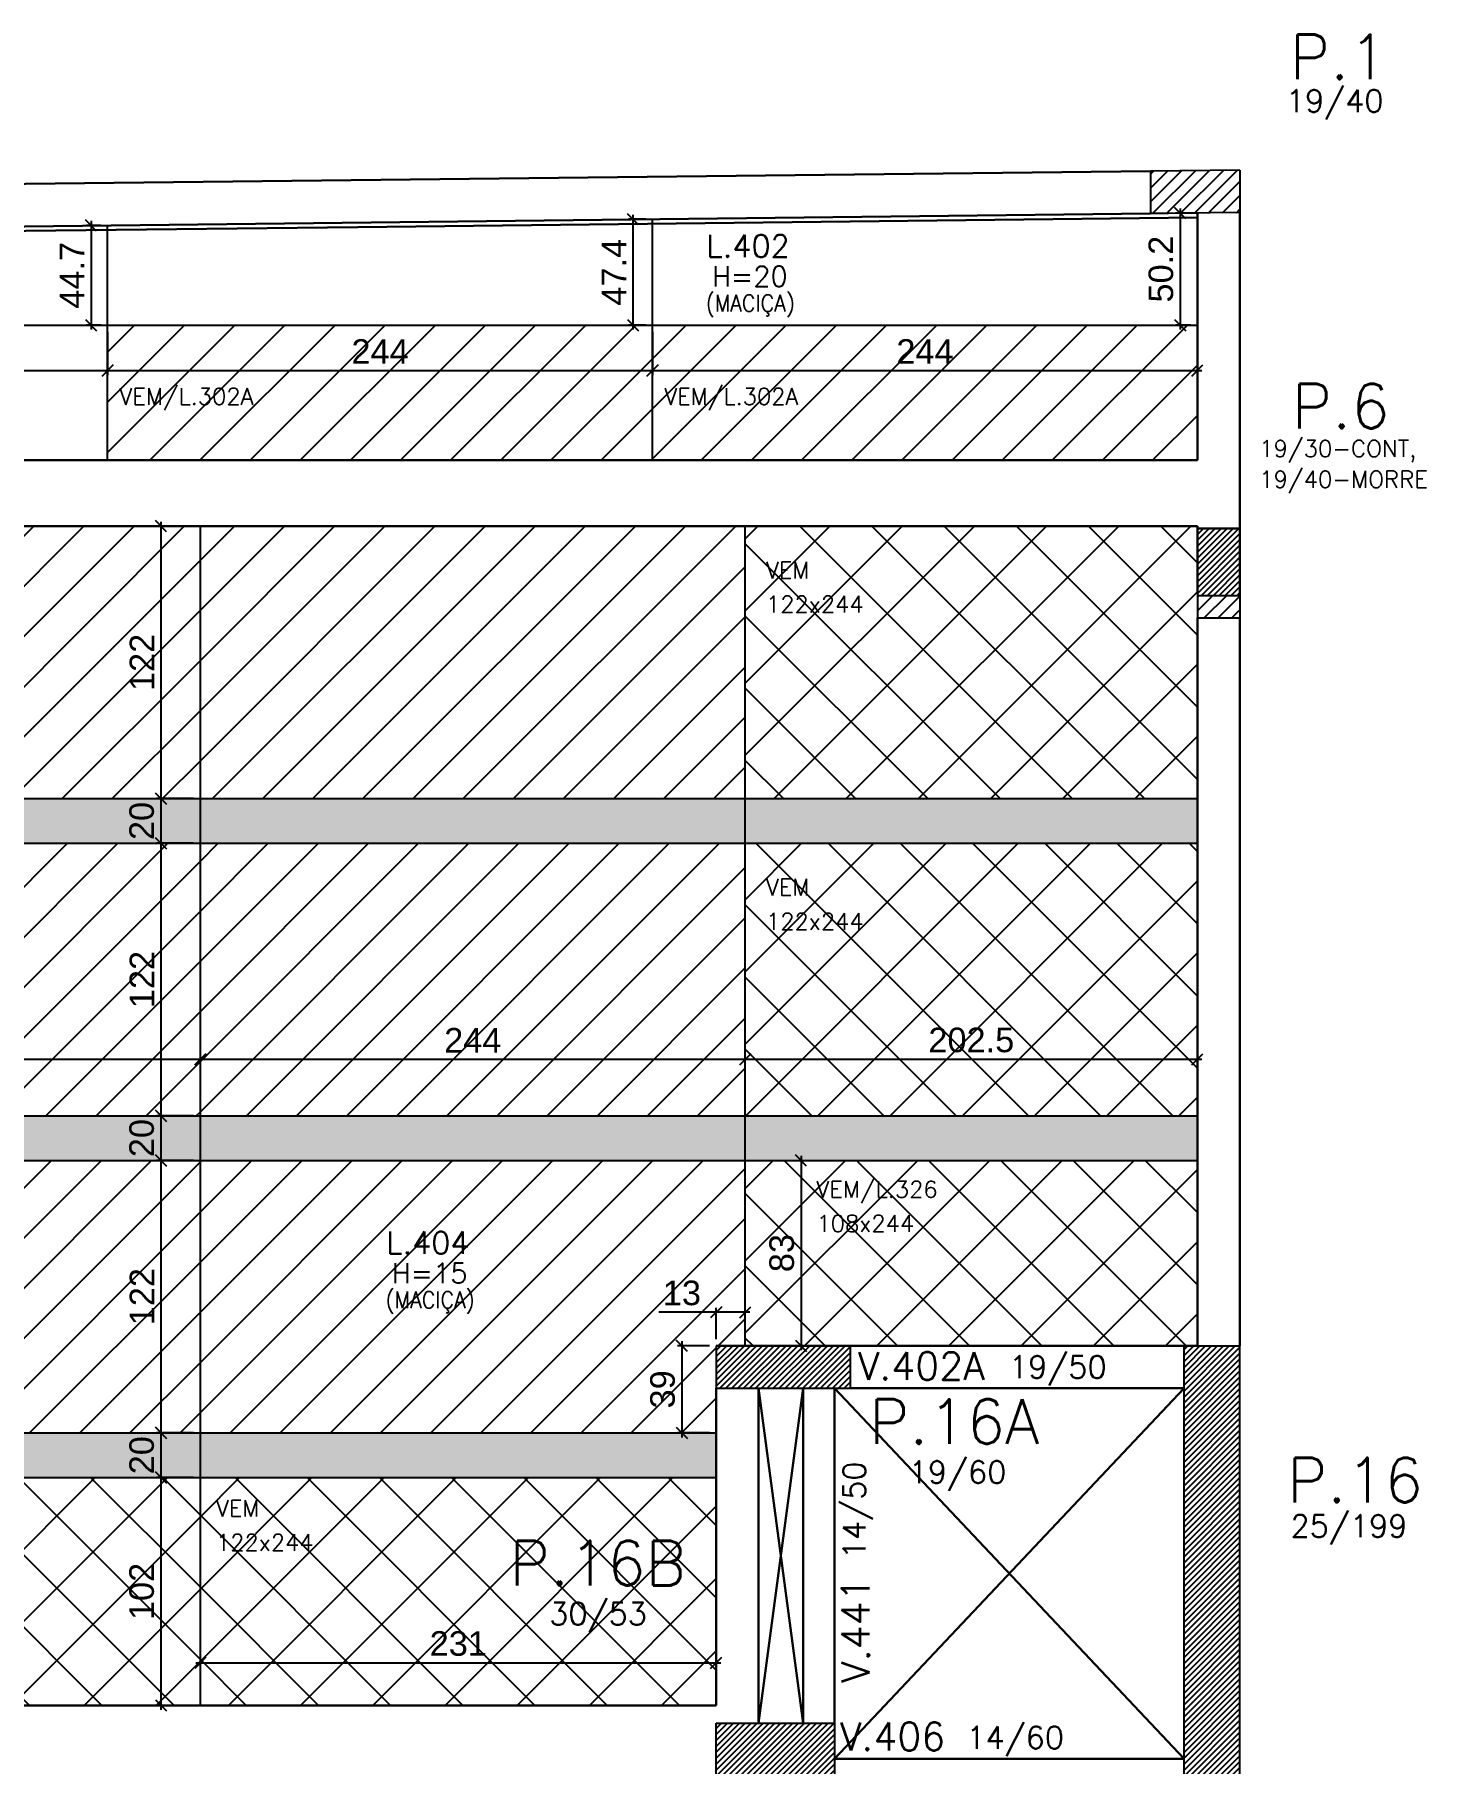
# Model space of a CAD drawing. Extents: x 534 to 8035, y 2354 to 7562.
# Drawn here: x 5276 to 5899, y 5822 to 6596 of the extents above; entities that cross this region are included whole.
import ezdxf

# ---------------------------------------------------------------- set-up
doc = ezdxf.new("R2010")
doc.units = 0
doc.layers.get('0').update_dxf_attribs({"color": 9, "linetype": 'CONTINUOUS'})
doc.layers.get('DEFPOINTS').update_dxf_attribs({"linetype": 'CONTINUOUS'})
for name, color, linetype in [('COTA', 241, 'CONTINUOUS'), ('FO-HACHURA_PILAR-CONT', 252, 'CONTINUOUS'), ('FO-HACHURA_PILAR-MORRE', 252, 'CONTINUOUS'), ('FO-TEXTO-LAJES', 152, 'CONTINUOUS'), ('FO-TEXTO-VIGAS', 3, 'CONTINUOUS'), ('P-C', 1, 'CONTINUOUS'), ('P-M', 7, 'CONTINUOUS'), ('Painéis', 200, 'CONTINUOUS'), ('Reaproveitamento', 251, 'CONTINUOUS'), ('TIRAS REESCORAMENTO', 252, 'CONTINUOUS')]:
    doc.layers.add(name, color=color, linetype=linetype)
for name, color, linetype, lineweight in [('FO-Textos dos pilares', 3, 'CONTINUOUS', 20), ('FO-Vigas', 2, 'CONTINUOUS', 30), ('SEM LAJE', 8, 'CONTINUOUS', 30)]:
    doc.layers.add(name, color=color, linetype=linetype, lineweight=lineweight)
doc.styles.add('ARIAL', font='arial.ttf')
doc.styles.add('ROMANS', font='romans.shx')
doc.dimstyles.new('COTA LAJE', dxfattribs={"dimtxt": 11, "dimasz": 5, "dimexe": 2, "dimexo": 3, "dimgap": 3, "dimtad": 3, "dimdec": 1, "dimzin": 12, "dimdsep": 46, "dimtxsty": 'ARIAL', "dimblk": 'OBLIQUE', "dimcen": 10, "dimdle": 2, "dimclrd": 5, "dimclre": 5, "dimclrt": 2, "dimadec": 0, "dimazin": 3, "dimtfac": 1, "dimtdec": 1, "dimtmove": 0, "dimatfit": 3, "dimldrblk": 'OBLIQUE', "dimfxl": 1, "dimlwd": -1, "dimlwe": -1, "dimarcsym": 1})
pattern_1 = [(45, (-15397.861, 11884.219), (-3.0935922, 3.0935922), [])]
pattern_2 = [(45, (-8810.7764, 11884.2188), (-1.32582521, 1.32582521), [])]

# ---------------------------------------------------------------- blocks, each defined once
blk = doc.blocks.new('_Oblique')
at = {"color": 0, "linetype": 'ByBlock', "lineweight": -2}
blk.add_line((-0.5, -0.5), (0.5, 0.5), dxfattribs=at)
blk = doc.blocks.new('*D100')
at = {"layer": 'COTA', "color": 5, "linetype": 'Continuous', "transparency": 16777216}
for p, q in [((5106.07, 6114.57), (5106.07, 6138.85)), ((5350.07, 6114.57), (5350.07, 6138.85)), ((5104.07, 6136.85), (5352.07, 6136.85))]:
    blk.add_line(p, q, dxfattribs=at)
at = {"layer": 'DEFPOINTS', "color": 0, "linetype": 'Continuous', "transparency": 16777216}
for p in [(5350.07, 6136.85), (5106.07, 6111.57), (5350.07, 6111.57)]:
    blk.add_point(p, dxfattribs=at)
at = {"layer": 'COTA', "color": 5, "linetype": 'Continuous', "transparency": 16777216, "xscale": 5, "yscale": 5, "zscale": 5, "rotation": 180}
blk.add_blockref('_Oblique', (5106.07, 6136.85), dxfattribs=at)
at = {"layer": 'COTA', "color": 5, "linetype": 'Continuous', "transparency": 16777216, "xscale": 5, "yscale": 5, "zscale": 5}
blk.add_blockref('_Oblique', (5350.07, 6136.85), dxfattribs=at)
at = {"layer": 'COTA', "color": 2, "linetype": 'Continuous', "transparency": 16777216, "insert": (5228.07, 6145.37), "char_height": 11, "attachment_point": 5, "style": 'ARIAL'}
blk.add_mtext('244', dxfattribs=at)
blk = doc.blocks.new('*D101')
at = {"layer": 'COTA', "color": 5, "linetype": 'Continuous', "transparency": 16777216}
for p, q in [((5350.07, 6114.57), (5350.07, 6138.85)), ((5594.07, 6114.57), (5594.07, 6138.85)), ((5348.07, 6136.85), (5596.07, 6136.85))]:
    blk.add_line(p, q, dxfattribs=at)
at = {"layer": 'DEFPOINTS', "color": 0, "linetype": 'Continuous', "transparency": 16777216}
for p in [(5594.07, 6136.85), (5350.07, 6111.57), (5594.07, 6111.57)]:
    blk.add_point(p, dxfattribs=at)
at = {"layer": 'COTA', "color": 5, "linetype": 'Continuous', "transparency": 16777216, "xscale": 5, "yscale": 5, "zscale": 5, "rotation": 180}
blk.add_blockref('_Oblique', (5350.07, 6136.85), dxfattribs=at)
at = {"layer": 'COTA', "color": 5, "linetype": 'Continuous', "transparency": 16777216, "xscale": 5, "yscale": 5, "zscale": 5}
blk.add_blockref('_Oblique', (5594.07, 6136.85), dxfattribs=at)
at = {"layer": 'COTA', "color": 2, "linetype": 'Continuous', "transparency": 16777216, "insert": (5472.07, 6145.37), "char_height": 11, "attachment_point": 5, "style": 'ARIAL'}
blk.add_mtext('244', dxfattribs=at)
blk = doc.blocks.new('*D102')
at = {"layer": 'COTA', "color": 5, "linetype": 'Continuous', "transparency": 16777216}
for p, q in [((5594.07, 6114.57), (5594.07, 6138.85)), ((5796.54, 6114.57), (5796.54, 6138.85)), ((5592.07, 6136.85), (5798.54, 6136.85))]:
    blk.add_line(p, q, dxfattribs=at)
at = {"layer": 'DEFPOINTS', "color": 0, "linetype": 'Continuous', "transparency": 16777216}
for p in [(5796.54, 6136.85), (5594.07, 6111.57), (5796.54, 6111.57)]:
    blk.add_point(p, dxfattribs=at)
at = {"layer": 'COTA', "color": 5, "linetype": 'Continuous', "transparency": 16777216, "xscale": 5, "yscale": 5, "zscale": 5, "rotation": 180}
blk.add_blockref('_Oblique', (5594.07, 6136.85), dxfattribs=at)
at = {"layer": 'COTA', "color": 5, "linetype": 'Continuous', "transparency": 16777216, "xscale": 5, "yscale": 5, "zscale": 5}
blk.add_blockref('_Oblique', (5796.54, 6136.85), dxfattribs=at)
at = {"layer": 'COTA', "color": 2, "linetype": 'Continuous', "transparency": 16777216, "insert": (5695.3, 6145.46), "char_height": 11, "attachment_point": 5, "style": 'ARIAL'}
blk.add_mtext('202.5', dxfattribs=at)
blk = doc.blocks.new('*D103')
at = {"layer": 'COTA', "color": 5, "linetype": 'Continuous', "transparency": 16777216}
for p, q in [((5347.07, 6375.57), (5330.44, 6375.57)), ((5332.44, 6377.57), (5332.44, 6251.57)), ((5347.07, 6253.57), (5330.44, 6253.57))]:
    blk.add_line(p, q, dxfattribs=at)
at = {"layer": 'DEFPOINTS', "color": 0, "linetype": 'Continuous', "transparency": 16777216}
for p in [(5350.07, 6375.57), (5332.44, 6253.57), (5350.07, 6253.57)]:
    blk.add_point(p, dxfattribs=at)
at = {"layer": 'COTA', "color": 5, "linetype": 'Continuous', "transparency": 16777216, "xscale": 5, "yscale": 5, "zscale": 5}
for p, rotation in [((5332.44, 6375.57), 90), ((5332.44, 6253.57), 270)]:
    blk.add_blockref('_Oblique', p, dxfattribs=dict(at, rotation=rotation))
at = {"layer": 'COTA', "color": 2, "linetype": 'Continuous', "transparency": 16777216, "insert": (5323.92, 6314.57), "char_height": 11, "attachment_point": 5, "rotation": 90, "style": 'ARIAL'}
blk.add_mtext('122', dxfattribs=at)
blk = doc.blocks.new('*D104')
at = {"layer": 'COTA', "color": 5, "linetype": 'Continuous', "transparency": 16777216}
for p, q in [((5332.44, 6255.57), (5332.44, 6231.57)), ((5347.07, 6253.57), (5330.44, 6253.57)), ((5347.07, 6233.57), (5330.44, 6233.57))]:
    blk.add_line(p, q, dxfattribs=at)
at = {"layer": 'DEFPOINTS', "color": 0, "linetype": 'Continuous', "transparency": 16777216}
for p in [(5350.07, 6253.57), (5332.44, 6233.57), (5350.07, 6233.57)]:
    blk.add_point(p, dxfattribs=at)
at = {"layer": 'COTA', "color": 5, "linetype": 'Continuous', "transparency": 16777216, "xscale": 5, "yscale": 5, "zscale": 5}
for p, rotation in [((5332.44, 6253.57), 90), ((5332.44, 6233.57), 270)]:
    blk.add_blockref('_Oblique', p, dxfattribs=dict(at, rotation=rotation))
at = {"layer": 'COTA', "color": 2, "linetype": 'Continuous', "transparency": 16777216, "insert": (5323.83, 6243.57), "char_height": 11, "attachment_point": 5, "rotation": 90, "style": 'ARIAL'}
blk.add_mtext('20', dxfattribs=at)
blk = doc.blocks.new('*D105')
at = {"layer": 'COTA', "color": 5, "linetype": 'Continuous', "transparency": 16777216}
for p, q in [((5347.07, 6233.57), (5330.44, 6233.57)), ((5332.44, 6235.57), (5332.44, 6109.57)), ((5347.07, 6111.57), (5330.44, 6111.57))]:
    blk.add_line(p, q, dxfattribs=at)
at = {"layer": 'DEFPOINTS', "color": 0, "linetype": 'Continuous', "transparency": 16777216}
for p in [(5350.07, 6233.57), (5332.44, 6111.57), (5350.07, 6111.57)]:
    blk.add_point(p, dxfattribs=at)
at = {"layer": 'COTA', "color": 5, "linetype": 'Continuous', "transparency": 16777216, "xscale": 5, "yscale": 5, "zscale": 5}
for p, rotation in [((5332.44, 6233.57), 90), ((5332.44, 6111.57), 270)]:
    blk.add_blockref('_Oblique', p, dxfattribs=dict(at, rotation=rotation))
at = {"layer": 'COTA', "color": 2, "linetype": 'Continuous', "transparency": 16777216, "insert": (5323.92, 6172.57), "char_height": 11, "attachment_point": 5, "rotation": 90, "style": 'ARIAL'}
blk.add_mtext('122', dxfattribs=at)
blk = doc.blocks.new('*D106')
at = {"layer": 'COTA', "color": 5, "linetype": 'Continuous', "transparency": 16777216}
for p, q in [((5347.07, 6111.57), (5330.44, 6111.57)), ((5332.44, 6113.57), (5332.44, 6089.57)), ((5347.07, 6091.57), (5330.44, 6091.57))]:
    blk.add_line(p, q, dxfattribs=at)
at = {"layer": 'DEFPOINTS', "color": 0, "linetype": 'Continuous', "transparency": 16777216}
for p in [(5350.07, 6111.57), (5332.44, 6091.57), (5350.07, 6091.57)]:
    blk.add_point(p, dxfattribs=at)
at = {"layer": 'COTA', "color": 5, "linetype": 'Continuous', "transparency": 16777216, "xscale": 5, "yscale": 5, "zscale": 5}
for p, rotation in [((5332.44, 6111.57), 90), ((5332.44, 6091.57), 270)]:
    blk.add_blockref('_Oblique', p, dxfattribs=dict(at, rotation=rotation))
at = {"layer": 'COTA', "color": 2, "linetype": 'Continuous', "transparency": 16777216, "insert": (5323.83, 6101.57), "char_height": 11, "attachment_point": 5, "rotation": 90, "style": 'ARIAL'}
blk.add_mtext('20', dxfattribs=at)
blk = doc.blocks.new('*D107')
at = {"layer": 'COTA', "color": 5, "linetype": 'Continuous', "transparency": 16777216}
for p, q in [((5332.44, 6093.57), (5332.44, 5967.57)), ((5347.07, 6091.57), (5330.44, 6091.57)), ((5347.07, 5969.57), (5330.44, 5969.57))]:
    blk.add_line(p, q, dxfattribs=at)
at = {"layer": 'DEFPOINTS', "color": 0, "linetype": 'Continuous', "transparency": 16777216}
for p in [(5350.07, 6091.57), (5332.44, 5969.57), (5350.07, 5969.57)]:
    blk.add_point(p, dxfattribs=at)
at = {"layer": 'COTA', "color": 5, "linetype": 'Continuous', "transparency": 16777216, "xscale": 5, "yscale": 5, "zscale": 5}
for p, rotation in [((5332.44, 6091.57), 90), ((5332.44, 5969.57), 270)]:
    blk.add_blockref('_Oblique', p, dxfattribs=dict(at, rotation=rotation))
at = {"layer": 'COTA', "color": 2, "linetype": 'Continuous', "transparency": 16777216, "insert": (5323.92, 6030.57), "char_height": 11, "attachment_point": 5, "rotation": 90, "style": 'ARIAL'}
blk.add_mtext('122', dxfattribs=at)
blk = doc.blocks.new('*D108')
at = {"layer": 'COTA', "color": 5, "linetype": 'Continuous', "transparency": 16777216}
for p, q in [((5347.07, 5969.57), (5330.44, 5969.57)), ((5332.44, 5971.57), (5332.44, 5947.57)), ((5347.07, 5949.57), (5330.44, 5949.57))]:
    blk.add_line(p, q, dxfattribs=at)
at = {"layer": 'DEFPOINTS', "color": 0, "linetype": 'Continuous', "transparency": 16777216}
for p in [(5350.07, 5969.57), (5332.44, 5949.57), (5350.07, 5949.57)]:
    blk.add_point(p, dxfattribs=at)
at = {"layer": 'COTA', "color": 5, "linetype": 'Continuous', "transparency": 16777216, "xscale": 5, "yscale": 5, "zscale": 5}
for p, rotation in [((5332.44, 5969.57), 90), ((5332.44, 5949.57), 270)]:
    blk.add_blockref('_Oblique', p, dxfattribs=dict(at, rotation=rotation))
at = {"layer": 'COTA', "color": 2, "linetype": 'Continuous', "transparency": 16777216, "insert": (5323.83, 5959.57), "char_height": 11, "attachment_point": 5, "rotation": 90, "style": 'ARIAL'}
blk.add_mtext('20', dxfattribs=at)
blk = doc.blocks.new('*D109')
at = {"layer": 'COTA', "color": 5, "linetype": 'Continuous', "transparency": 16777216}
for p, q in [((5347.07, 5949.57), (5330.44, 5949.57)), ((5332.44, 5951.57), (5332.44, 5845.57)), ((5347.07, 5847.57), (5330.44, 5847.57))]:
    blk.add_line(p, q, dxfattribs=at)
at = {"layer": 'DEFPOINTS', "color": 0, "linetype": 'Continuous', "transparency": 16777216}
for p in [(5350.07, 5949.57), (5332.44, 5847.57), (5350.07, 5847.57)]:
    blk.add_point(p, dxfattribs=at)
at = {"layer": 'COTA', "color": 5, "linetype": 'Continuous', "transparency": 16777216, "xscale": 5, "yscale": 5, "zscale": 5}
for p, rotation in [((5332.44, 5949.57), 90), ((5332.44, 5847.57), 270)]:
    blk.add_blockref('_Oblique', p, dxfattribs=dict(at, rotation=rotation))
at = {"layer": 'COTA', "color": 2, "linetype": 'Continuous', "transparency": 16777216, "insert": (5323.83, 5898.57), "char_height": 11, "attachment_point": 5, "rotation": 90, "style": 'ARIAL'}
blk.add_mtext('102', dxfattribs=at)
blk = doc.blocks.new('*D110')
at = {"layer": 'COTA', "color": 5, "linetype": 'Continuous', "transparency": 16777216}
for p, q in [((5619.06, 6093.57), (5619.06, 6006.57)), ((5597.07, 6091.57), (5621.06, 6091.57)), ((5597.07, 6008.57), (5621.06, 6008.57))]:
    blk.add_line(p, q, dxfattribs=at)
at = {"layer": 'DEFPOINTS', "color": 0, "linetype": 'Continuous', "transparency": 16777216}
for p in [(5594.07, 6091.57), (5594.07, 6008.57), (5619.06, 6008.57)]:
    blk.add_point(p, dxfattribs=at)
at = {"layer": 'COTA', "color": 5, "linetype": 'Continuous', "transparency": 16777216, "xscale": 5, "yscale": 5, "zscale": 5}
for p, rotation in [((5619.06, 6091.57), 90), ((5619.06, 6008.57), 270)]:
    blk.add_blockref('_Oblique', p, dxfattribs=dict(at, rotation=rotation))
at = {"layer": 'COTA', "color": 2, "linetype": 'Continuous', "transparency": 16777216, "insert": (5610.44, 6050.07), "char_height": 11, "attachment_point": 5, "rotation": 90, "style": 'ARIAL'}
blk.add_mtext('83', dxfattribs=at)
blk = doc.blocks.new('*D111')
at = {"layer": 'COTA', "color": 5, "linetype": 'Continuous', "transparency": 16777216}
for p, q in [((5578.07, 6008.57), (5563.7, 6008.57)), ((5565.7, 6010.57), (5565.7, 5967.57)), ((5578.07, 5969.57), (5563.7, 5969.57))]:
    blk.add_line(p, q, dxfattribs=at)
at = {"layer": 'DEFPOINTS', "color": 0, "linetype": 'Continuous', "transparency": 16777216}
for p in [(5581.07, 6008.57), (5565.7, 5969.57), (5581.07, 5969.57)]:
    blk.add_point(p, dxfattribs=at)
at = {"layer": 'COTA', "color": 5, "linetype": 'Continuous', "transparency": 16777216, "xscale": 5, "yscale": 5, "zscale": 5}
for p, rotation in [((5565.7, 6008.57), 90), ((5565.7, 5969.57), 270)]:
    blk.add_blockref('_Oblique', p, dxfattribs=dict(at, rotation=rotation))
at = {"layer": 'COTA', "color": 2, "linetype": 'Continuous', "transparency": 16777216, "insert": (5557.08, 5989.07), "char_height": 11, "attachment_point": 5, "rotation": 90, "style": 'ARIAL'}
blk.add_mtext('39', dxfattribs=at)
blk = doc.blocks.new('*D112')
at = {"layer": 'COTA', "color": 5, "linetype": 'Continuous', "transparency": 16777216}
for p, q in [((5581.07, 6023.56), (5555.35, 6023.56)), ((5581.07, 6011.57), (5581.07, 6025.56)), ((5596.07, 6023.56), (5581.07, 6023.56)), ((5594.07, 6011.57), (5594.07, 6025.56))]:
    blk.add_line(p, q, dxfattribs=at)
at = {"layer": 'DEFPOINTS', "color": 0, "linetype": 'Continuous', "transparency": 16777216}
for p in [(5581.07, 6023.56), (5581.07, 6008.57), (5594.07, 6008.57)]:
    blk.add_point(p, dxfattribs=at)
at = {"layer": 'COTA', "color": 5, "linetype": 'Continuous', "transparency": 16777216, "xscale": 5, "yscale": 5, "zscale": 5, "rotation": 180}
blk.add_blockref('_Oblique', (5581.07, 6023.56), dxfattribs=at)
at = {"layer": 'COTA', "color": 5, "linetype": 'Continuous', "transparency": 16777216, "xscale": 5, "yscale": 5, "zscale": 5}
blk.add_blockref('_Oblique', (5594.07, 6023.56), dxfattribs=at)
at = {"layer": 'COTA', "color": 2, "linetype": 'Continuous', "transparency": 16777216, "insert": (5565.71, 6032.18), "char_height": 11, "attachment_point": 5, "style": 'ARIAL'}
blk.add_mtext('13', dxfattribs=at)
blk = doc.blocks.new('*D113')
at = {"layer": 'COTA', "color": 5, "linetype": 'Continuous', "transparency": 16777216}
for p, q in [((5350.07, 5850.57), (5350.07, 5868.58)), ((5581.07, 5850.57), (5581.07, 5868.58)), ((5348.07, 5866.58), (5583.07, 5866.58))]:
    blk.add_line(p, q, dxfattribs=at)
at = {"layer": 'DEFPOINTS', "color": 0, "linetype": 'Continuous', "transparency": 16777216}
for p in [(5581.07, 5866.58), (5350.07, 5847.57), (5581.07, 5847.57)]:
    blk.add_point(p, dxfattribs=at)
at = {"layer": 'COTA', "color": 5, "linetype": 'Continuous', "transparency": 16777216, "xscale": 5, "yscale": 5, "zscale": 5, "rotation": 180}
blk.add_blockref('_Oblique', (5350.07, 5866.58), dxfattribs=at)
at = {"layer": 'COTA', "color": 5, "linetype": 'Continuous', "transparency": 16777216, "xscale": 5, "yscale": 5, "zscale": 5}
blk.add_blockref('_Oblique', (5581.07, 5866.58), dxfattribs=at)
at = {"layer": 'COTA', "color": 2, "linetype": 'Continuous', "transparency": 16777216, "insert": (5465.57, 5875.2), "char_height": 11, "attachment_point": 5, "style": 'ARIAL'}
blk.add_mtext('231', dxfattribs=at)
blk = doc.blocks.new('*D114')
at = {"layer": 'COTA', "color": 5, "linetype": 'Continuous', "transparency": 16777216}
for p, q in [((5549.54, 6512.99), (5541.8, 6512.99)), ((5543.8, 6514.99), (5543.8, 6463.57)), ((5549.54, 6465.57), (5541.8, 6465.57))]:
    blk.add_line(p, q, dxfattribs=at)
at = {"layer": 'DEFPOINTS', "color": 0, "linetype": 'Continuous', "transparency": 16777216}
for p in [(5552.54, 6512.99), (5543.8, 6465.57), (5552.54, 6465.57)]:
    blk.add_point(p, dxfattribs=at)
at = {"layer": 'COTA', "color": 5, "linetype": 'Continuous', "transparency": 16777216, "xscale": 5, "yscale": 5, "zscale": 5}
for p, rotation in [((5543.8, 6512.99), 90), ((5543.8, 6465.57), 270)]:
    blk.add_blockref('_Oblique', p, dxfattribs=dict(at, rotation=rotation))
at = {"layer": 'COTA', "color": 2, "linetype": 'Continuous', "transparency": 16777216, "insert": (5535.3, 6489.28), "char_height": 11, "attachment_point": 5, "rotation": 90, "style": 'ARIAL'}
blk.add_mtext('47.4', dxfattribs=at)
blk = doc.blocks.new('*D115')
at = {"layer": 'COTA', "color": 5, "linetype": 'Continuous', "transparency": 16777216}
for p, q in [((5793.54, 6515.75), (5786.85, 6515.75)), ((5788.85, 6517.75), (5788.85, 6463.57)), ((5793.54, 6465.57), (5786.85, 6465.57))]:
    blk.add_line(p, q, dxfattribs=at)
at = {"layer": 'DEFPOINTS', "color": 0, "linetype": 'Continuous', "transparency": 16777216}
for p in [(5796.54, 6515.75), (5788.85, 6465.57), (5796.54, 6465.57)]:
    blk.add_point(p, dxfattribs=at)
at = {"layer": 'COTA', "color": 5, "linetype": 'Continuous', "transparency": 16777216, "xscale": 5, "yscale": 5, "zscale": 5}
for p, rotation in [((5788.85, 6515.75), 90), ((5788.85, 6465.57), 270)]:
    blk.add_blockref('_Oblique', p, dxfattribs=dict(at, rotation=rotation))
at = {"layer": 'COTA', "color": 2, "linetype": 'Continuous', "transparency": 16777216, "insert": (5780.24, 6490.66), "char_height": 11, "attachment_point": 5, "rotation": 90, "style": 'ARIAL'}
blk.add_mtext('50.2', dxfattribs=at)
blk = doc.blocks.new('*D116')
at = {"layer": 'COTA', "color": 5, "linetype": 'Continuous', "transparency": 16777216}
for p, q in [((5301.13, 6512.23), (5301.13, 6463.57)), ((5305.54, 6510.23), (5299.13, 6510.23)), ((5305.54, 6465.57), (5299.13, 6465.57))]:
    blk.add_line(p, q, dxfattribs=at)
at = {"layer": 'DEFPOINTS', "color": 0, "linetype": 'Continuous', "transparency": 16777216}
for p in [(5308.54, 6510.23), (5301.13, 6465.57), (5308.54, 6465.57)]:
    blk.add_point(p, dxfattribs=at)
at = {"layer": 'COTA', "color": 5, "linetype": 'Continuous', "transparency": 16777216, "xscale": 5, "yscale": 5, "zscale": 5}
for p, rotation in [((5301.13, 6510.23), 90), ((5301.13, 6465.57), 270)]:
    blk.add_blockref('_Oblique', p, dxfattribs=dict(at, rotation=rotation))
at = {"layer": 'COTA', "color": 2, "linetype": 'Continuous', "transparency": 16777216, "insert": (5292.63, 6487.9), "char_height": 11, "attachment_point": 5, "rotation": 90, "style": 'ARIAL'}
blk.add_mtext('44.7', dxfattribs=at)
blk = doc.blocks.new('*D130')
at = {"layer": 'COTA', "color": 5, "linetype": 'Continuous', "transparency": 16777216}
for p, q in [((5076.07, 6462.57), (5076.07, 6443.26)), ((5308.54, 6462.57), (5308.54, 6443.26)), ((5074.07, 6445.26), (5310.54, 6445.26))]:
    blk.add_line(p, q, dxfattribs=at)
at = {"layer": 'DEFPOINTS', "color": 0, "linetype": 'Continuous', "transparency": 16777216}
for p in [(5076.07, 6465.57), (5308.54, 6465.57), (5308.54, 6445.26)]:
    blk.add_point(p, dxfattribs=at)
at = {"layer": 'COTA', "color": 5, "linetype": 'Continuous', "transparency": 16777216, "xscale": 5, "yscale": 5, "zscale": 5, "rotation": 180}
blk.add_blockref('_Oblique', (5076.07, 6445.26), dxfattribs=at)
at = {"layer": 'COTA', "color": 5, "linetype": 'Continuous', "transparency": 16777216, "xscale": 5, "yscale": 5, "zscale": 5}
blk.add_blockref('_Oblique', (5308.54, 6445.26), dxfattribs=at)
at = {"layer": 'COTA', "color": 2, "linetype": 'Continuous', "transparency": 16777216, "insert": (5192.3, 6453.88), "char_height": 11, "attachment_point": 5, "style": 'ARIAL'}
blk.add_mtext('232.5', dxfattribs=at)
blk = doc.blocks.new('*D131')
at = {"layer": 'COTA', "color": 5, "linetype": 'Continuous', "transparency": 16777216}
for p, q in [((5308.54, 6462.57), (5308.54, 6443.26)), ((5552.54, 6462.57), (5552.54, 6443.26)), ((5306.54, 6445.26), (5554.54, 6445.26))]:
    blk.add_line(p, q, dxfattribs=at)
at = {"layer": 'DEFPOINTS', "color": 0, "linetype": 'Continuous', "transparency": 16777216}
for p in [(5308.54, 6465.57), (5552.54, 6465.57), (5552.54, 6445.26)]:
    blk.add_point(p, dxfattribs=at)
at = {"layer": 'COTA', "color": 5, "linetype": 'Continuous', "transparency": 16777216, "xscale": 5, "yscale": 5, "zscale": 5, "rotation": 180}
blk.add_blockref('_Oblique', (5308.54, 6445.26), dxfattribs=at)
at = {"layer": 'COTA', "color": 5, "linetype": 'Continuous', "transparency": 16777216, "xscale": 5, "yscale": 5, "zscale": 5}
blk.add_blockref('_Oblique', (5552.54, 6445.26), dxfattribs=at)
at = {"layer": 'COTA', "color": 2, "linetype": 'Continuous', "transparency": 16777216, "insert": (5430.54, 6453.79), "char_height": 11, "attachment_point": 5, "style": 'ARIAL'}
blk.add_mtext('244', dxfattribs=at)
blk = doc.blocks.new('*D132')
at = {"layer": 'COTA', "color": 5, "linetype": 'Continuous', "transparency": 16777216}
for p, q in [((5552.54, 6462.57), (5552.54, 6443.26)), ((5796.54, 6462.57), (5796.54, 6443.26)), ((5550.54, 6445.26), (5798.54, 6445.26))]:
    blk.add_line(p, q, dxfattribs=at)
at = {"layer": 'DEFPOINTS', "color": 0, "linetype": 'Continuous', "transparency": 16777216}
for p in [(5552.54, 6465.57), (5796.54, 6465.57), (5796.54, 6445.26)]:
    blk.add_point(p, dxfattribs=at)
at = {"layer": 'COTA', "color": 5, "linetype": 'Continuous', "transparency": 16777216, "xscale": 5, "yscale": 5, "zscale": 5, "rotation": 180}
blk.add_blockref('_Oblique', (5552.54, 6445.26), dxfattribs=at)
at = {"layer": 'COTA', "color": 5, "linetype": 'Continuous', "transparency": 16777216, "xscale": 5, "yscale": 5, "zscale": 5}
blk.add_blockref('_Oblique', (5796.54, 6445.26), dxfattribs=at)
at = {"layer": 'COTA', "color": 2, "linetype": 'Continuous', "transparency": 16777216, "insert": (5674.54, 6453.79), "char_height": 11, "attachment_point": 5, "style": 'ARIAL'}
blk.add_mtext('244', dxfattribs=at)

msp = doc.modelspace()

# ---------------------------------------------------------------- hatches: boundary and pattern name
at = {"layer": 'FO-HACHURA_PILAR-CONT'}
h = msp.add_hatch(dxfattribs=at)
h.set_pattern_fill('ANSI31', color=256, scale=15)
h.set_pattern_definition([(45, (-15498.9867, 11913.7188), (-1.32582521, 1.32582521), [])])
h.paths.add_polyline_path([(5796.54, 6374.57), (5796.54, 6344.57), (5815.54, 6344.57), (5815.54, 6374.57)])
h = msp.add_hatch(dxfattribs=at)
h.set_pattern_fill('ANSI31', color=256, scale=15)
h.set_pattern_definition([(45, (-2223.6916, 11884.2188), (-1.3258252, 1.3258252), [])])
h.paths.add_polyline_path([(5581.07, 6008.57), (5581.07, 5989.57), (5641.07, 5989.57), (5641.07, 6008.57)])
h = msp.add_hatch(dxfattribs=at)
h.set_pattern_fill('ANSI31', color=256, scale=15)
h.set_pattern_definition(pattern_2)
h.paths.add_polyline_path([(5790.54, 6008.57), (5815.54, 6008.57), (5815.54, 5809.57), (5790.54, 5809.57)])
h = msp.add_hatch(dxfattribs=at)
h.set_pattern_fill('ANSI31', color=256, scale=15)
h.set_pattern_definition(pattern_2)
h.paths.add_polyline_path([(5581.07, 5809.57), (5581.07, 5839.57), (5634.07, 5839.57), (5634.07, 5809.57)])
at = {"layer": 'FO-HACHURA_PILAR-MORRE'}
h = msp.add_hatch(dxfattribs=at)
h.set_pattern_fill('ANSI31', color=256, scale=35)
h.set_pattern_definition(pattern_1)
h.paths.add_polyline_path([(5775.54, 6534.51), (5775.54, 6515.51), (5815.54, 6515.96), (5815.54, 6534.96)])
h = msp.add_hatch(dxfattribs=at)
h.set_pattern_fill('ANSI31', color=256, scale=35)
h.set_pattern_definition(pattern_1)
h.paths.add_polyline_path([(5815.54, 6344.57), (5796.54, 6344.57), (5796.54, 6334.47), (5815.54, 6334.47)])
at = {"layer": 'Reaproveitamento', "linetype": 'Continuous'}
h = msp.add_hatch(dxfattribs=at)
h.set_pattern_fill('ANSI31', color=256, scale=5)
h.paths.add_polyline_path([(5552.54, 6465.57), (5308.54, 6465.57), (5308.54, 6405.07), (5552.54, 6405.07)])
h = msp.add_hatch(dxfattribs=at)
h.set_pattern_fill('ANSI31', color=256, scale=5)
h.paths.add_polyline_path([(5796.54, 6405.07), (5796.54, 6465.57), (5552.54, 6465.57), (5552.54, 6405.07)])
h = msp.add_hatch(dxfattribs=at)
h.set_pattern_fill('ANSI31', color=256, scale=5)
h.paths.add_polyline_path([(5350.07, 6253.57), (5350.07, 6375.57), (5106.07, 6375.57), (5106.07, 6253.57)])
h = msp.add_hatch(dxfattribs=at)
h.set_pattern_fill('ANSI31', color=256, scale=5)
h.paths.add_polyline_path([(5594.07, 6253.57), (5594.07, 6375.57), (5350.07, 6375.57), (5350.07, 6253.57)])
at = {"layer": 'Reaproveitamento', "linetype": 'ByBlock'}
h = msp.add_hatch(dxfattribs=at)
h.set_pattern_fill('ANSI37', color=256, scale=7.2)
h.paths.add_polyline_path([(5796.54, 6375.57), (5594.07, 6375.57), (5594.07, 6253.57), (5796.54, 6253.57)])
at = {"layer": 'Reaproveitamento', "linetype": 'Continuous'}
h = msp.add_hatch(dxfattribs=at)
h.set_pattern_fill('ANSI31', color=256, scale=5)
h.paths.add_polyline_path([(5106.07, 6233.57), (5106.07, 6111.57), (5350.07, 6111.57), (5350.07, 6233.57)])
h = msp.add_hatch(dxfattribs=at)
h.set_pattern_fill('ANSI31', color=256, scale=5)
h.paths.add_polyline_path([(5350.07, 6233.57), (5350.07, 6111.57), (5594.07, 6111.57), (5594.07, 6233.57)])
at = {"layer": 'Reaproveitamento', "linetype": 'ByBlock'}
h = msp.add_hatch(dxfattribs=at)
h.set_pattern_fill('ANSI37', color=256, scale=7.2)
h.paths.add_polyline_path([(5796.54, 6233.57), (5594.07, 6233.57), (5594.07, 6111.57), (5796.54, 6111.57)])
h.paths.add_polyline_path([(5673.41, 6134.03), (5717.36, 6134.03), (5717.36, 6156.7), (5673.41, 6156.7)], flags=24)
at = {"layer": 'Reaproveitamento', "linetype": 'Continuous'}
h = msp.add_hatch(dxfattribs=at)
h.set_pattern_fill('ANSI31', color=256, scale=5)
h.paths.add_polyline_path([(5350.07, 5969.57), (5350.07, 6091.57), (5106.07, 6091.57), (5106.07, 5969.57)])
h = msp.add_hatch(dxfattribs=at)
h.set_pattern_fill('ANSI31', color=256, scale=5)
h.paths.add_polyline_path([(5350.07, 6091.57), (5350.07, 5969.57), (5581.07, 5969.57), (5581.07, 6008.57), (5594.07, 6008.57), (5594.07, 6091.57)])
at = {"layer": 'Reaproveitamento', "linetype": 'ByBlock'}
h = msp.add_hatch(dxfattribs=at)
h.set_pattern_fill('ANSI37', color=256, scale=7.2)
h.paths.add_polyline_path([(5796.54, 6091.57), (5594.07, 6091.57), (5594.07, 6008.57), (5796.54, 6008.57)])
h.paths.add_polyline_path([(5621.87, 6038.81), (5621.87, 6061.4), (5599.2, 6061.4), (5599.2, 6038.81)], flags=24)
h = msp.add_hatch(dxfattribs=at)
h.set_pattern_fill('ANSI37', color=256, scale=7.2)
h.paths.add_polyline_path([(5106.07, 5949.57), (5106.07, 5847.57), (5350.07, 5847.57), (5350.07, 5949.57)])
h = msp.add_hatch(dxfattribs=at)
h.set_pattern_fill('ANSI37', color=256, scale=7.2)
h.paths.add_polyline_path([(5581.07, 5949.57), (5350.07, 5949.57), (5350.07, 5847.57), (5581.07, 5847.57)])
h.paths.add_polyline_path([(5451.19, 5863.77), (5482.33, 5863.77), (5482.33, 5886.44), (5451.19, 5886.44)], flags=24)
at = {"layer": 'TIRAS REESCORAMENTO', "linetype": 'Continuous'}
for points in [[(5106.07, 6253.57), (5106.07, 6233.57), (5350.07, 6233.57), (5350.07, 6253.57)], [(5594.07, 6233.57), (5594.07, 6253.57), (5350.07, 6253.57), (5350.07, 6233.57)], [(5594.07, 6253.57), (5594.07, 6233.57), (5796.54, 6233.57), (5796.54, 6253.57)], [(5350.07, 6091.57), (5350.07, 6111.57), (5106.07, 6111.57), (5106.07, 6091.57)], [(5594.07, 6091.57), (5594.07, 6111.57), (5350.07, 6111.57), (5350.07, 6091.57)], [(5796.54, 6091.57), (5796.54, 6111.57), (5594.07, 6111.57), (5594.07, 6091.57)], [(5350.07, 5949.57), (5350.07, 5969.57), (5106.07, 5969.57), (5106.07, 5949.57)], [(5581.07, 5949.57), (5581.07, 5969.57), (5350.07, 5969.57), (5350.07, 5949.57)]]:
    msp.add_hatch(color=256, dxfattribs=at).paths.add_polyline_path(points)

# ---------------------------------------------------------------- linework, layer by layer
at = {"layer": 'FO-Vigas'}
for p, q in [((5775.54, 6534.51), (5109.07, 6526.98)), ((5775.54, 6515.51), (5109.07, 6507.97)), ((5796.54, 6513.75), (5420.57, 6509.5)), ((5796.54, 6515.75), (5796.54, 6405.07)), ((5815.54, 6515.96), (5815.54, 6345.07)), ((5420.57, 6509.5), (4961.07, 6504.3)), ((5076.07, 6405.07), (5796.54, 6405.07)), ((5106.07, 6375.57), (5796.54, 6375.57)), ((5796.54, 6375.57), (5796.54, 6345.07)), ((5796.54, 6334.47), (5796.54, 6008.57)), ((5815.54, 6334.87), (5815.54, 6008.57)), ((5641.07, 6008.57), (5790.54, 6008.57)), ((5581.07, 5847.57), (5581.07, 5989.57)), ((5600.07, 5839.57), (5600.07, 5989.57)), ((5620.07, 5989.57), (5620.07, 5839.57)), ((5634.07, 5989.57), (5634.07, 5839.57)), ((5641.07, 5989.57), (5790.54, 5989.57)), ((5106.07, 5847.57), (5581.07, 5847.57)), ((5634.07, 5823.57), (5790.54, 5823.57))]:
    msp.add_line(p, q, dxfattribs=at)
at = {"layer": 'P-C'}
for p, q in [((5581.07, 6008.57), (5641.07, 6008.57)), ((5581.07, 6008.57), (5581.07, 5989.57)), ((5641.07, 6008.57), (5641.07, 5989.57)), ((5790.54, 6008.57), (5815.54, 6008.57)), ((5790.54, 5809.57), (5790.54, 6008.57)), ((5815.54, 5809.57), (5815.54, 6008.57)), ((5581.07, 5989.57), (5641.07, 5989.57)), ((5581.07, 5839.57), (5634.07, 5839.57)), ((5581.07, 5809.57), (5581.07, 5839.57)), ((5634.07, 5839.57), (5634.07, 5809.57))]:
    msp.add_line(p, q, dxfattribs=at)
at = {"layer": 'P-C', "flags": 128}
msp.add_lwpolyline([(5815.54, 6344.57), (5815.54, 6374.57), (5796.54, 6374.57), (5796.54, 6344.57)], close=True, dxfattribs=at)
at = {"layer": 'P-M'}
for p, q in [((5815.54, 6534.96), (5775.54, 6534.51)), ((5775.54, 6534.51), (5775.54, 6515.51)), ((5815.54, 6534.96), (5815.54, 6515.96)), ((5815.54, 6515.96), (5775.54, 6515.51)), ((5796.54, 6374.57), (5815.54, 6374.57)), ((5796.54, 6374.47), (5796.54, 6334.47)), ((5815.54, 6374.57), (5815.54, 6334.57)), ((5796.54, 6334.47), (5815.54, 6334.47))]:
    msp.add_line(p, q, dxfattribs=at)
at = {"layer": 'Painéis', "linetype": 'Continuous'}
for p, q in [((5796.54, 6515.75), (5065.07, 6507.48)), ((5552.54, 6405.07), (5552.54, 6512.99)), ((5796.54, 6405.07), (5796.54, 6515.75)), ((5308.54, 6405.07), (5308.54, 6510.23)), ((5076.07, 6465.57), (5796.54, 6465.57)), ((5076.07, 6405.07), (5796.54, 6405.07)), ((5106.07, 6375.57), (5796.54, 6375.57)), ((5350.07, 5847.57), (5350.07, 6375.57)), ((5594.07, 6008.57), (5594.07, 6375.57)), ((5796.54, 6375.57), (5796.54, 6008.57)), ((5106.07, 6253.57), (5796.54, 6253.57)), ((5106.07, 6233.57), (5796.54, 6233.57)), ((5106.07, 6111.57), (5796.54, 6111.57)), ((5106.07, 6091.57), (5796.54, 6091.57)), ((5796.54, 6008.57), (5581.07, 6008.57)), ((5581.07, 6008.57), (5581.07, 5847.57)), ((5106.07, 5969.57), (5581.07, 5969.57)), ((5106.07, 5949.57), (5581.07, 5949.57)), ((5581.07, 5847.57), (5106.07, 5847.57))]:
    msp.add_line(p, q, dxfattribs=at)
at = {"layer": 'SEM LAJE'}
for p, q in [((5620.07, 5989.57), (5600.07, 5839.57)), ((5620.07, 5839.57), (5600.07, 5989.57)), ((5634.07, 5989.57), (5790.54, 5823.57)), ((5790.54, 5989.57), (5634.07, 5823.57))]:
    msp.add_line(p, q, dxfattribs=at)

# ---------------------------------------------------------------- texts
at = {"layer": 'FO-TEXTO-LAJES', "style": 'ROMANS'}
for s, p in [('L.402', (5576.71, 6496)), ('L.404', (5433.34, 6049.69))]:
    msp.add_text(s, height=10, dxfattribs=at).set_placement(p)
at = {"layer": 'FO-TEXTO-LAJES', "color": 3, "style": 'ROMANS'}
for s, p in [('H=20', (5579.13, 6482.92)), ('H=15', (5435.76, 6036.61))]:
    msp.add_text(s, height=9, dxfattribs=at).set_placement(p)
at = {"layer": 'FO-TEXTO-LAJES', "color": 4, "style": 'ROMANS', "width": 0.9}
for p in [(5576.39, 6471.7), (5433.02, 6025.39)]:
    msp.add_text('(MACIÇA)', height=7.5, dxfattribs=at).set_placement(p)
at = {"layer": 'FO-TEXTO-LAJES', "color": 0, "style": 'ROMANS'}
for s, p in [('VEM/L.302A', (5313.84, 6429.93)), ('VEM/L.302A', (5557.84, 6429.93)), ('VEM', (5603.37, 6352.19)), ('122x244', (5603.37, 6336.88)), ('VEM', (5603.37, 6210.19)), ('122x244', (5603.37, 6194.88)), ('VEM/L.326', (5625.97, 6074.91)), ('108x244', (5625.97, 6059.6)), ('VEM', (5357.07, 5932.06)), ('122x244', (5357.07, 5916.76))]:
    msp.add_text(s, height=7.447, dxfattribs=at).set_placement(p)
at = {"layer": 'FO-TEXTO-VIGAS', "color": 1, "style": 'ROMANS'}
for s, p in [('V.402A', (5644.5, 5993.27)), ('V.406', (5636.47, 5827.33))]:
    msp.add_text(s, height=12.5, dxfattribs=at).set_placement(p)
at = {"layer": 'FO-TEXTO-VIGAS', "style": 'ROMANS'}
for s, p in [('19/50', (5712.17, 5994.09)), ('14/60', (5693.07, 5828.15))]:
    msp.add_text(s, height=10, dxfattribs=at).set_placement(p)
msp.add_text('14/50', height=10, rotation=90, dxfattribs=at).set_placement((5647.87, 5913.05))
at = {"layer": 'FO-TEXTO-VIGAS', "color": 1, "style": 'ROMANS'}
msp.add_text('V.441', height=12.5, rotation=90, dxfattribs=at).set_placement((5649.7, 5857.66))
at = {"layer": 'FO-Textos dos pilares', "color": 1, "style": 'ROMANS'}
for s, p in [('P.1', (5837.92, 6575.69)), ('P.6', (5838.83, 6419.36)), ('P.16A', (5649.52, 5964.61)), ('P.16', (5836.67, 5938.44)), ('P.16B', (5488.57, 5901.26))]:
    msp.add_text(s, height=20, dxfattribs=at).set_placement(p)
at = {"layer": 'FO-Textos dos pilares', "color": 3, "style": 'ROMANS'}
for s, p in [('19/40', (5836.16, 6561)), ('19/60', (5667.26, 5946.99)), ('25/199', (5838.26, 5922.88)), ('30/53', (5506.31, 5883.64))]:
    msp.add_text(s, height=10, dxfattribs=at).set_placement(p)
at = {"layer": 'FO-Textos dos pilares', "color": 4, "style": 'ROMANS'}
for s, p in [('19/30-CONT,', (5824.2, 6406.56)), ('19/40-MORRE', (5824.2, 6392.78))]:
    msp.add_text(s, height=7.5, dxfattribs=at).set_placement(p)

# ---------------------------------------------------------------- dimensions: what is measured, and where the dimension line sits
at = {"layer": 'COTA', "linetype": 'Continuous'}
for base, p1, p2, picture, middle in [((5788.85, 6465.57), (5796.54, 6515.75), (5796.54, 6465.57), '*D115', (5780.24, 6490.66)), ((5301.13, 6465.57), (5308.54, 6510.23), (5308.54, 6465.57), '*D116', (5292.63, 6487.9)), ((5543.8, 6465.57), (5552.54, 6512.99), (5552.54, 6465.57), '*D114', (5535.3, 6489.28)), ((5332.44, 6253.57), (5350.07, 6375.57), (5350.07, 6253.57), '*D103', (5323.92, 6314.57)), ((5619.06, 6008.57), (5594.07, 6091.57), (5594.07, 6008.57), '*D110', (5610.44, 6050.07)), ((5565.7, 5969.57), (5581.07, 6008.57), (5581.07, 5969.57), '*D111', (5557.08, 5989.07))]:
    dim = msp.add_linear_dim(base=base, p1=p1, p2=p2, angle=90, dimstyle='COTA LAJE', dxfattribs=at)
    dim.commit()
    dim.dimension.update_dxf_attribs({"geometry": picture, "text_midpoint": middle})
for base, p1, p2, picture, middle in [((5308.54, 6445.26), (5076.07, 6465.57), (5308.54, 6465.57), '*D130', (5192.3, 6453.88)), ((5350.07, 6136.85), (5106.07, 6111.57), (5350.07, 6111.57), '*D100', (5228.07, 6145.37)), ((5581.07, 6023.56), (5594.07, 6008.57), (5581.07, 6008.57), '*D112', (5565.71, 6032.18)), ((5581.07, 5866.58), (5350.07, 5847.57), (5581.07, 5847.57), '*D113', (5465.57, 5875.2))]:
    dim = msp.add_linear_dim(base=base, p1=p1, p2=p2, dimstyle='COTA LAJE', dxfattribs=at)
    dim.commit()
    dim.dimension.update_dxf_attribs({"geometry": picture, "text_midpoint": middle})
for base, p1, p2, picture, middle in [((5552.54, 6445.26), (5308.54, 6465.57), (5552.54, 6465.57), '*D131', (5430.54, 6453.79)), ((5796.54, 6445.26), (5552.54, 6465.57), (5796.54, 6465.57), '*D132', (5674.54, 6453.79)), ((5594.07, 6136.85), (5350.07, 6111.57), (5594.07, 6111.57), '*D101', (5472.07, 6145.37)), ((5796.54, 6136.85), (5594.07, 6111.57), (5796.54, 6111.57), '*D102', (5695.3, 6145.46))]:
    dim = msp.add_linear_dim(base=base, p1=p1, p2=p2, dimstyle='COTA LAJE', override={"dimtmove": 1}, dxfattribs=at)
    dim.commit()
    dim.dimension.update_dxf_attribs({"geometry": picture, "text_midpoint": middle})
for base, p1, p2, picture, middle in [((5332.44, 6233.57), (5350.07, 6253.57), (5350.07, 6233.57), '*D104', (5332.44, 6243.57)), ((5332.44, 6091.57), (5350.07, 6111.57), (5350.07, 6091.57), '*D106', (5332.44, 6101.57)), ((5332.44, 5949.57), (5350.07, 5969.57), (5350.07, 5949.57), '*D108', (5332.44, 5959.57))]:
    dim = msp.add_linear_dim(base=base, p1=p1, p2=p2, angle=90, dimstyle='COTA LAJE', override={"dimtmove": 1}, dxfattribs=at)
    dim.commit()
    dim.dimension.update_dxf_attribs({"geometry": picture, "text_midpoint": middle, "dimtype": 160})
for base, p1, p2, picture, middle in [((5332.44, 6111.57), (5350.07, 6233.57), (5350.07, 6111.57), '*D105', (5323.92, 6172.57)), ((5332.44, 5969.57), (5350.07, 6091.57), (5350.07, 5969.57), '*D107', (5323.92, 6030.57)), ((5332.44, 5847.57), (5350.07, 5949.57), (5350.07, 5847.57), '*D109', (5323.83, 5898.57))]:
    dim = msp.add_linear_dim(base=base, p1=p1, p2=p2, angle=90, dimstyle='COTA LAJE', override={"dimtmove": 1}, dxfattribs=at)
    dim.commit()
    dim.dimension.update_dxf_attribs({"geometry": picture, "text_midpoint": middle})

doc.saveas('drawing.dxf')
